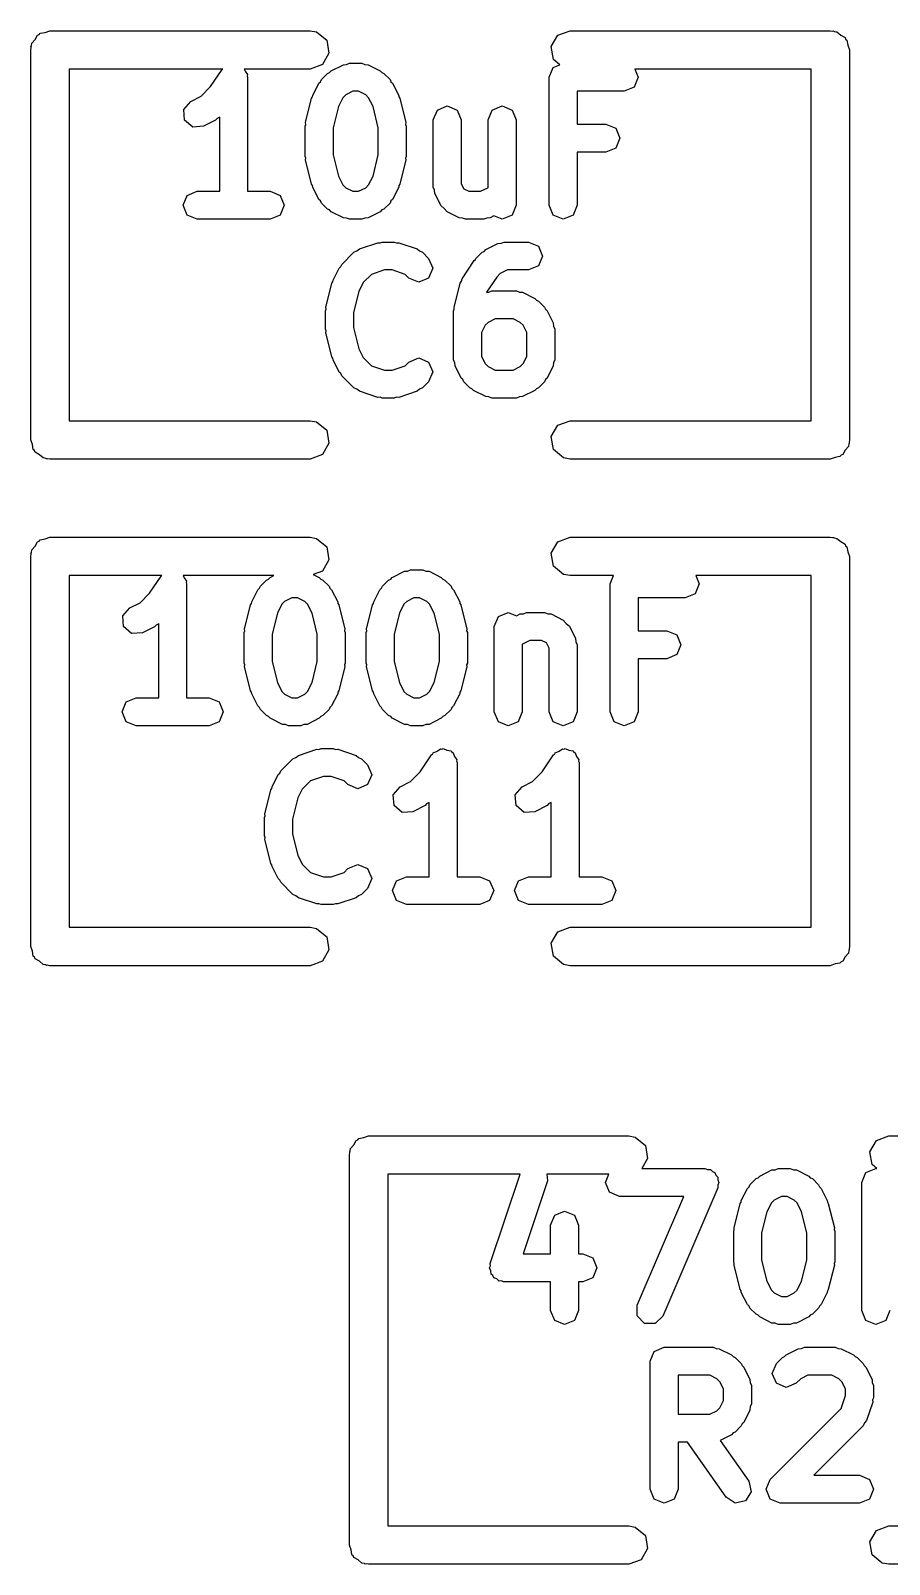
# Model space of a CAD drawing. Extents: x 1.92 to 3.29, y 0.28 to 3.35.
# Drawn here: x 2.3958 to 2.5278, y 0.8198 to 1.0557 of the extents above; entities that cross this region are included whole.
import ezdxf

# ---------------------------------------------------------------- set-up
doc = ezdxf.new("R2010")
doc.units = 0
doc.header["$MEASUREMENT"] = 0
doc.layers.add('BLACK', color=7, linetype='CONTINUOUS')

msp = doc.modelspace()

# ---------------------------------------------------------------- linework, layer by layer
at = {"layer": 'BLACK', "linetype": 'CONTINUOUS'}
for p, q in [((2.39648, 1.0544), (2.39686, 1.05506)), ((2.39686, 1.05506), (2.39711, 1.05515)), ((2.39711, 1.05515), (2.39728, 1.05536)), ((2.39728, 1.05536), (2.39804, 1.05549)), ((2.39804, 1.05549), (2.39876, 1.05575)), ((2.39876, 1.05575), (2.43876, 1.05575)), ((2.43876, 1.05575), (2.43977, 1.05557)), ((2.43977, 1.05557), (2.44132, 1.05428)), ((2.47585, 1.05331), (2.47686, 1.05506)), ((2.47686, 1.05506), (2.47876, 1.05575)), ((2.47876, 1.05575), (2.51876, 1.05575)), ((2.51876, 1.05575), (2.51914, 1.05568)), ((2.51914, 1.05568), (2.51927, 1.05571)), ((2.51927, 1.05571), (2.51939, 1.05564)), ((2.51939, 1.05564), (2.51977, 1.05557)), ((2.51977, 1.05557), (2.52036, 1.05508)), ((2.52036, 1.05508), (2.52102, 1.0547)), ((2.52102, 1.0547), (2.52111, 1.05445)), ((2.39581, 1.0528), (2.39587, 1.05318)), ((2.39581, 0.992799), (2.39581, 1.0528)), ((2.39585, 1.05331), (2.39592, 1.05343)), ((2.39587, 1.05318), (2.39585, 1.05331)), ((2.39592, 1.05343), (2.39599, 1.05381)), ((2.39599, 1.05381), (2.39648, 1.0544)), ((2.44167, 1.05229), (2.44066, 1.05054)), ((2.44132, 1.05428), (2.44167, 1.05229)), ((2.4762, 1.05132), (2.47585, 1.05331)), ((2.52111, 1.05445), (2.52132, 1.05428)), ((2.52132, 1.05428), (2.52145, 1.05352)), ((2.52145, 1.05352), (2.52171, 1.0528)), ((2.52171, 1.0528), (2.52171, 0.992799)), ((2.42533, 1.04985), (2.40171, 1.04985)), ((2.40171, 1.04985), (2.40171, 0.995752)), ((2.42348, 1.04714), (2.42524, 1.04978)), ((2.42524, 1.04978), (2.42533, 1.04985)), ((2.43876, 1.04985), (2.42865, 1.04985)), ((2.42865, 1.04985), (2.42878, 1.04953)), ((2.44066, 1.05054), (2.43876, 1.04985)), ((2.44201, 1.04957), (2.44389, 1.05051)), ((2.44389, 1.05051), (2.44439, 1.05055)), ((2.44439, 1.05055), (2.44485, 1.05074)), ((2.44485, 1.05074), (2.44672, 1.05074)), ((2.44672, 1.05074), (2.44719, 1.05055)), ((2.44719, 1.05055), (2.44769, 1.05051)), ((2.44769, 1.05051), (2.44956, 1.04957)), ((2.47553, 1.04859), (2.47616, 1.05011)), ((2.47616, 1.05011), (2.47716, 1.05052)), ((2.47716, 1.05052), (2.4762, 1.05132)), ((2.51581, 1.04985), (2.48869, 1.04985)), ((2.48869, 1.04985), (2.48921, 1.04859)), ((2.51581, 0.995752), (2.51581, 1.04985)), ((2.42878, 1.04953), (2.42913, 1.04901)), ((2.42913, 1.04901), (2.42909, 1.04879)), ((2.42909, 1.04879), (2.42917, 1.04859)), ((2.42917, 1.04859), (2.42917, 1.03104)), ((2.43917, 1.0458), (2.44011, 1.04767)), ((2.44011, 1.04767), (2.44038, 1.0479)), ((2.44038, 1.0479), (2.44051, 1.04823)), ((2.44051, 1.04823), (2.44145, 1.04917)), ((2.44145, 1.04917), (2.44178, 1.0493)), ((2.44178, 1.0493), (2.44201, 1.04957)), ((2.44956, 1.04957), (2.44979, 1.0493)), ((2.44979, 1.0493), (2.45012, 1.04917)), ((2.45012, 1.04917), (2.45106, 1.04823)), ((2.45106, 1.04823), (2.45119, 1.0479)), ((2.45119, 1.0479), (2.45146, 1.04767)), ((2.45146, 1.04767), (2.4524, 1.0458)), ((2.47553, 1.02889), (2.47553, 1.04859)), ((2.48921, 1.04859), (2.48858, 1.04707)), ((2.42043, 1.04488), (2.422, 1.04566)), ((2.422, 1.04566), (2.42348, 1.04714)), ((2.43807, 1.0416), (2.43901, 1.04536)), ((2.43901, 1.04536), (2.43916, 1.04555)), ((2.43916, 1.04555), (2.43917, 1.0458)), ((2.4438, 1.04544), (2.44312, 1.04408)), ((2.44425, 1.04588), (2.4438, 1.04544)), ((2.44536, 1.04644), (2.44425, 1.04588)), ((2.44622, 1.04644), (2.44536, 1.04644)), ((2.44733, 1.04588), (2.44622, 1.04644)), ((2.44777, 1.04544), (2.44733, 1.04588)), ((2.44845, 1.04408), (2.44777, 1.04544)), ((2.4524, 1.0458), (2.45242, 1.04555)), ((2.45242, 1.04555), (2.45256, 1.04536)), ((2.45256, 1.04536), (2.4535, 1.0416)), ((2.48706, 1.04644), (2.47983, 1.04644)), ((2.47983, 1.04644), (2.47983, 1.04136)), ((2.48858, 1.04707), (2.48706, 1.04644)), ((2.41936, 1.04364), (2.42043, 1.04488)), ((2.41947, 1.042), (2.41936, 1.04364)), ((2.44312, 1.04408), (2.44231, 1.04082)), ((2.44926, 1.04082), (2.44845, 1.04408)), ((2.45771, 1.04202), (2.45834, 1.04354)), ((2.45834, 1.04354), (2.45986, 1.04417)), ((2.45986, 1.04417), (2.46138, 1.04354)), ((2.46138, 1.04354), (2.46201, 1.04202)), ((2.46615, 1.04202), (2.46678, 1.04354)), ((2.46678, 1.04354), (2.4683, 1.04417)), ((2.4683, 1.04417), (2.46982, 1.04354)), ((2.46982, 1.04354), (2.47045, 1.04202)), ((2.42072, 1.04092), (2.41947, 1.042)), ((2.42236, 1.04104), (2.42072, 1.04092)), ((2.42423, 1.04197), (2.42236, 1.04104)), ((2.42447, 1.04224), (2.42423, 1.04197)), ((2.42479, 1.04238), (2.42447, 1.04224)), ((2.42487, 1.04246), (2.42479, 1.04238)), ((2.42487, 1.03104), (2.42487, 1.04246)), ((2.43801, 1.04108), (2.43811, 1.04133)), ((2.43801, 1.03639), (2.43801, 1.04108)), ((2.43811, 1.04133), (2.43807, 1.0416)), ((2.44231, 1.04082), (2.44231, 1.03666)), ((2.44926, 1.03666), (2.44926, 1.04082)), ((2.4535, 1.0416), (2.45346, 1.04133)), ((2.45346, 1.04133), (2.45356, 1.04108)), ((2.45356, 1.04108), (2.45356, 1.03639)), ((2.45771, 1.0317), (2.45771, 1.04202)), ((2.46201, 1.04202), (2.46201, 1.03221)), ((2.46615, 1.03165), (2.46615, 1.04202)), ((2.47045, 1.04202), (2.47045, 1.02889)), ((2.47983, 1.04136), (2.48425, 1.04136)), ((2.48425, 1.04136), (2.48577, 1.04073)), ((2.48577, 1.04073), (2.4864, 1.03921)), ((2.4864, 1.03921), (2.48577, 1.03769)), ((2.43811, 1.03614), (2.43801, 1.03639)), ((2.43807, 1.03587), (2.43811, 1.03614)), ((2.43901, 1.03212), (2.43807, 1.03587)), ((2.44231, 1.03666), (2.44312, 1.03339)), ((2.44845, 1.03339), (2.44926, 1.03666)), ((2.4535, 1.03587), (2.45256, 1.03212)), ((2.45356, 1.03639), (2.45346, 1.03614)), ((2.45346, 1.03614), (2.4535, 1.03587)), ((2.48425, 1.03706), (2.47983, 1.03706)), ((2.47983, 1.03706), (2.47983, 1.02889)), ((2.48577, 1.03769), (2.48425, 1.03706)), ((2.44312, 1.03339), (2.4438, 1.03204)), ((2.44777, 1.03204), (2.44845, 1.03339)), ((2.41988, 1.03041), (2.4214, 1.03104)), ((2.4214, 1.03104), (2.42487, 1.03104)), ((2.42917, 1.03104), (2.43265, 1.03104)), ((2.43265, 1.03104), (2.43417, 1.03041)), ((2.43916, 1.03192), (2.43901, 1.03212)), ((2.43917, 1.03168), (2.43916, 1.03192)), ((2.44011, 1.0298), (2.43917, 1.03168)), ((2.4438, 1.03204), (2.44425, 1.03159)), ((2.44425, 1.03159), (2.44536, 1.03104)), ((2.44536, 1.03104), (2.44622, 1.03104)), ((2.44622, 1.03104), (2.44733, 1.03159)), ((2.44733, 1.03159), (2.44777, 1.03204)), ((2.4524, 1.03168), (2.45146, 1.0298)), ((2.45242, 1.03192), (2.4524, 1.03168)), ((2.45256, 1.03212), (2.45242, 1.03192)), ((2.4579, 1.03124), (2.45771, 1.0317)), ((2.45793, 1.03074), (2.4579, 1.03124)), ((2.46201, 1.03221), (2.4624, 1.03143)), ((2.4624, 1.03143), (2.46318, 1.03104)), ((2.46318, 1.03104), (2.46498, 1.03104)), ((2.46498, 1.03104), (2.46609, 1.03159)), ((2.46609, 1.03159), (2.46615, 1.03165)), ((2.41925, 1.02889), (2.41988, 1.03041)), ((2.41988, 1.02737), (2.41925, 1.02889)), ((2.43417, 1.03041), (2.4348, 1.02889)), ((2.4348, 1.02889), (2.43417, 1.02737)), ((2.44038, 1.02957), (2.44011, 1.0298)), ((2.44051, 1.02924), (2.44038, 1.02957)), ((2.44145, 1.02831), (2.44051, 1.02924)), ((2.45106, 1.02924), (2.45012, 1.02831)), ((2.45119, 1.02957), (2.45106, 1.02924)), ((2.45146, 1.0298), (2.45119, 1.02957)), ((2.45887, 1.02886), (2.45793, 1.03074)), ((2.45939, 1.02842), (2.45887, 1.02886)), ((2.47045, 1.02889), (2.46982, 1.02737)), ((2.47616, 1.02737), (2.47553, 1.02889)), ((2.47983, 1.02889), (2.4792, 1.02737)), ((2.4214, 1.02674), (2.41988, 1.02737)), ((2.43265, 1.02674), (2.4214, 1.02674)), ((2.43417, 1.02737), (2.43265, 1.02674)), ((2.44178, 1.02817), (2.44145, 1.02831)), ((2.44201, 1.0279), (2.44178, 1.02817)), ((2.44389, 1.02696), (2.44201, 1.0279)), ((2.44439, 1.02693), (2.44389, 1.02696)), ((2.44485, 1.02674), (2.44439, 1.02693)), ((2.44672, 1.02674), (2.44485, 1.02674)), ((2.44719, 1.02693), (2.44672, 1.02674)), ((2.44769, 1.02696), (2.44719, 1.02693)), ((2.44956, 1.0279), (2.44769, 1.02696)), ((2.44979, 1.02817), (2.44956, 1.0279)), ((2.45012, 1.02831), (2.44979, 1.02817)), ((2.45983, 1.0279), (2.45939, 1.02842)), ((2.46171, 1.02696), (2.45983, 1.0279)), ((2.46221, 1.02693), (2.46171, 1.02696)), ((2.46267, 1.02674), (2.46221, 1.02693)), ((2.46549, 1.02674), (2.46267, 1.02674)), ((2.46595, 1.02693), (2.46549, 1.02674)), ((2.46645, 1.02696), (2.46595, 1.02693)), ((2.46704, 1.02726), (2.46645, 1.02696)), ((2.4683, 1.02674), (2.46704, 1.02726)), ((2.46982, 1.02737), (2.4683, 1.02674)), ((2.47768, 1.02674), (2.47616, 1.02737)), ((2.4792, 1.02737), (2.47768, 1.02674)), ((2.44364, 1.01979), (2.44551, 1.02167)), ((2.44551, 1.02167), (2.44598, 1.02186)), ((2.44598, 1.02186), (2.44635, 1.02219)), ((2.44635, 1.02219), (2.44917, 1.02313)), ((2.44917, 1.02313), (2.44952, 1.0231)), ((2.44952, 1.0231), (2.44985, 1.02324)), ((2.44985, 1.02324), (2.45172, 1.02324)), ((2.45172, 1.02324), (2.45205, 1.0231)), ((2.45205, 1.0231), (2.4524, 1.02313)), ((2.4524, 1.02313), (2.45522, 1.02219)), ((2.45522, 1.02219), (2.4556, 1.02186)), ((2.4556, 1.02186), (2.45606, 1.02167)), ((2.45606, 1.02167), (2.457, 1.02073)), ((2.46428, 1.02073), (2.46521, 1.02167)), ((2.46521, 1.02167), (2.46554, 1.0218)), ((2.46554, 1.0218), (2.46577, 1.02207)), ((2.46577, 1.02207), (2.46765, 1.02301)), ((2.46765, 1.02301), (2.46815, 1.02305)), ((2.46815, 1.02305), (2.46861, 1.02324)), ((2.46861, 1.02324), (2.47236, 1.02324)), ((2.47236, 1.02324), (2.47388, 1.02261)), ((2.47388, 1.02261), (2.47451, 1.02109)), ((2.4423, 1.01736), (2.44323, 1.01923)), ((2.44323, 1.01923), (2.4435, 1.01947)), ((2.4435, 1.01947), (2.44364, 1.01979)), ((2.457, 1.02073), (2.45763, 1.01921)), ((2.45763, 1.01921), (2.457, 1.01769)), ((2.46213, 1.01759), (2.46401, 1.0204)), ((2.46401, 1.0204), (2.46419, 1.02053)), ((2.46419, 1.02053), (2.46428, 1.02073)), ((2.47388, 1.01957), (2.47236, 1.01894)), ((2.47451, 1.02109), (2.47388, 1.01957)), ((2.4412, 1.01317), (2.44213, 1.01692)), ((2.44213, 1.01692), (2.44228, 1.01711)), ((2.44228, 1.01711), (2.4423, 1.01736)), ((2.44692, 1.017), (2.44625, 1.01565)), ((2.4482, 1.01827), (2.44692, 1.017)), ((2.4502, 1.01894), (2.4482, 1.01827)), ((2.45138, 1.01894), (2.4502, 1.01894)), ((2.45338, 1.01827), (2.45138, 1.01894)), ((2.45396, 1.01769), (2.45338, 1.01827)), ((2.45548, 1.01706), (2.45396, 1.01769)), ((2.457, 1.01769), (2.45548, 1.01706)), ((2.4609, 1.01317), (2.46183, 1.01692)), ((2.46183, 1.01692), (2.46206, 1.01722)), ((2.46206, 1.01722), (2.46213, 1.01759)), ((2.46747, 1.01784), (2.46592, 1.01552)), ((2.46801, 1.01838), (2.46747, 1.01784)), ((2.46912, 1.01894), (2.46801, 1.01838)), ((2.47236, 1.01894), (2.46912, 1.01894)), ((2.44625, 1.01565), (2.44543, 1.01238)), ((2.46592, 1.01552), (2.46627, 1.01554)), ((2.46627, 1.01554), (2.46673, 1.01573)), ((2.46673, 1.01573), (2.47049, 1.01573)), ((2.47049, 1.01573), (2.47095, 1.01554)), ((2.47095, 1.01554), (2.47145, 1.01551)), ((2.47145, 1.01551), (2.47332, 1.01457)), ((2.47332, 1.01457), (2.47356, 1.0143)), ((2.44113, 1.01264), (2.44124, 1.0129)), ((2.44113, 1.00983), (2.44113, 1.01264)), ((2.44124, 1.0129), (2.4412, 1.01317)), ((2.44543, 1.01238), (2.44543, 1.01009)), ((2.46083, 1.01264), (2.46094, 1.0129)), ((2.46083, 1.00514), (2.46083, 1.01264)), ((2.46094, 1.0129), (2.4609, 1.01317)), ((2.47356, 1.0143), (2.47388, 1.01416)), ((2.47388, 1.01416), (2.47482, 1.01323)), ((2.47482, 1.01323), (2.47496, 1.0129)), ((2.47496, 1.0129), (2.47522, 1.01267)), ((2.47522, 1.01267), (2.47616, 1.01079)), ((2.44124, 1.00958), (2.44113, 1.00983)), ((2.44543, 1.01009), (2.44625, 1.00683)), ((2.46569, 1.01043), (2.46513, 1.00932)), ((2.46613, 1.01088), (2.46569, 1.01043)), ((2.46724, 1.01143), (2.46613, 1.01088)), ((2.46998, 1.01143), (2.46724, 1.01143)), ((2.47109, 1.01088), (2.46998, 1.01143)), ((2.47153, 1.01043), (2.47109, 1.01088)), ((2.47209, 1.00932), (2.47153, 1.01043)), ((2.47616, 1.01079), (2.4762, 1.01029)), ((2.4762, 1.01029), (2.47639, 1.00983)), ((2.47639, 1.00983), (2.47639, 1.00514)), ((2.4412, 1.00931), (2.44124, 1.00958)), ((2.44213, 1.00556), (2.4412, 1.00931)), ((2.46513, 1.00932), (2.46513, 1.00565)), ((2.47209, 1.00565), (2.47209, 1.00932)), ((2.44228, 1.00536), (2.44213, 1.00556)), ((2.4423, 1.00512), (2.44228, 1.00536)), ((2.44323, 1.00324), (2.4423, 1.00512)), ((2.44625, 1.00683), (2.44692, 1.00548)), ((2.44692, 1.00548), (2.4482, 1.0042)), ((2.45396, 1.00478), (2.45548, 1.00541)), ((2.45548, 1.00541), (2.457, 1.00478)), ((2.46102, 1.00468), (2.46083, 1.00514)), ((2.46513, 1.00565), (2.46569, 1.00454)), ((2.47153, 1.00454), (2.47209, 1.00565)), ((2.47639, 1.00514), (2.4762, 1.00468)), ((2.4435, 1.00301), (2.44323, 1.00324)), ((2.44364, 1.00268), (2.4435, 1.00301)), ((2.44551, 1.00081), (2.44364, 1.00268)), ((2.4482, 1.0042), (2.4502, 1.00354)), ((2.4502, 1.00354), (2.45138, 1.00354)), ((2.45138, 1.00354), (2.45338, 1.0042)), ((2.45338, 1.0042), (2.45396, 1.00478)), ((2.457, 1.00478), (2.45763, 1.00326)), ((2.45763, 1.00326), (2.457, 1.00174)), ((2.46106, 1.00418), (2.46102, 1.00468)), ((2.462, 1.0023), (2.46106, 1.00418)), ((2.46569, 1.00454), (2.46613, 1.00409)), ((2.46613, 1.00409), (2.46724, 1.00354)), ((2.46724, 1.00354), (2.46998, 1.00354)), ((2.46998, 1.00354), (2.47109, 1.00409)), ((2.47109, 1.00409), (2.47153, 1.00454)), ((2.47616, 1.00418), (2.47522, 1.0023)), ((2.4762, 1.00468), (2.47616, 1.00418)), ((2.44598, 1.00061), (2.44551, 1.00081)), ((2.44635, 1.00029), (2.44598, 1.00061)), ((2.44917, 0.999348), (2.44635, 1.00029)), ((2.45522, 1.00029), (2.4524, 0.999348)), ((2.4556, 1.00061), (2.45522, 1.00029)), ((2.45606, 1.00081), (2.4556, 1.00061)), ((2.457, 1.00174), (2.45606, 1.00081)), ((2.46226, 1.00207), (2.462, 1.0023)), ((2.4624, 1.00174), (2.46226, 1.00207)), ((2.46334, 1.00081), (2.4624, 1.00174)), ((2.46366, 1.00067), (2.46334, 1.00081)), ((2.4639, 1.0004), (2.46366, 1.00067)), ((2.46577, 0.999464), (2.4639, 1.0004)), ((2.47332, 1.0004), (2.47145, 0.999464)), ((2.47356, 1.00067), (2.47332, 1.0004)), ((2.47388, 1.00081), (2.47356, 1.00067)), ((2.47482, 1.00174), (2.47388, 1.00081)), ((2.47496, 1.00207), (2.47482, 1.00174)), ((2.47522, 1.0023), (2.47496, 1.00207)), ((2.44952, 0.999373), (2.44917, 0.999348)), ((2.44985, 0.999237), (2.44952, 0.999373)), ((2.45172, 0.999237), (2.44985, 0.999237)), ((2.45205, 0.999373), (2.45172, 0.999237)), ((2.4524, 0.999348), (2.45205, 0.999373)), ((2.46627, 0.999429), (2.46577, 0.999464)), ((2.46673, 0.999237), (2.46627, 0.999429)), ((2.47049, 0.999237), (2.46673, 0.999237)), ((2.47095, 0.999429), (2.47049, 0.999237)), ((2.47145, 0.999464), (2.47095, 0.999429)), ((2.40171, 0.995752), (2.43876, 0.995752)), ((2.43876, 0.995752), (2.43977, 0.995574)), ((2.43977, 0.995574), (2.44132, 0.994276)), ((2.47686, 0.995061), (2.47876, 0.995752)), ((2.47876, 0.995752), (2.51581, 0.995752)), ((2.44132, 0.994276), (2.44167, 0.992286)), ((2.47585, 0.993312), (2.47686, 0.995061)), ((2.4762, 0.991323), (2.47585, 0.993312)), ((2.39607, 0.992078), (2.39581, 0.992799)), ((2.3962, 0.991323), (2.39607, 0.992078)), ((2.39641, 0.991152), (2.3962, 0.991323)), ((2.3965, 0.990901), (2.39641, 0.991152)), ((2.39716, 0.990518), (2.3965, 0.990901)), ((2.44167, 0.992286), (2.44066, 0.990537)), ((2.47775, 0.990025), (2.4762, 0.991323)), ((2.52104, 0.991202), (2.52066, 0.990537)), ((2.52153, 0.991789), (2.52104, 0.991202)), ((2.5216, 0.992173), (2.52153, 0.991789)), ((2.52167, 0.992286), (2.5216, 0.992173)), ((2.52171, 0.992799), (2.52164, 0.992416)), ((2.52164, 0.992416), (2.52167, 0.992286)), ((2.39775, 0.990025), (2.39716, 0.990518)), ((2.39813, 0.989957), (2.39775, 0.990025)), ((2.39825, 0.989891), (2.39813, 0.989957)), ((2.39838, 0.989914), (2.39825, 0.989891)), ((2.39876, 0.989846), (2.39838, 0.989914)), ((2.43876, 0.989846), (2.39876, 0.989846)), ((2.44066, 0.990537), (2.43876, 0.989846)), ((2.47876, 0.989846), (2.47775, 0.990025)), ((2.51876, 0.989846), (2.47876, 0.989846)), ((2.51948, 0.990109), (2.51876, 0.989846)), ((2.52024, 0.990242), (2.51948, 0.990109)), ((2.52041, 0.990446), (2.52024, 0.990242)), ((2.52066, 0.990537), (2.52041, 0.990446)), ((2.39648, 0.976479), (2.39686, 0.977144)), ((2.39686, 0.977144), (2.39711, 0.977235)), ((2.39711, 0.977235), (2.39728, 0.977439)), ((2.39728, 0.977439), (2.39804, 0.977572)), ((2.39804, 0.977572), (2.39876, 0.977835)), ((2.39876, 0.977835), (2.43876, 0.977835)), ((2.43876, 0.977835), (2.43977, 0.977657)), ((2.43977, 0.977657), (2.44132, 0.976358)), ((2.47585, 0.975395), (2.47686, 0.977144)), ((2.47686, 0.977144), (2.47876, 0.977835)), ((2.47876, 0.977835), (2.51876, 0.977835)), ((2.51876, 0.977835), (2.51914, 0.977767)), ((2.51914, 0.977767), (2.51927, 0.97779)), ((2.51927, 0.97779), (2.51939, 0.977724)), ((2.51939, 0.977724), (2.51977, 0.977657)), ((2.51977, 0.977657), (2.52036, 0.977163)), ((2.52036, 0.977163), (2.52102, 0.97678)), ((2.52102, 0.97678), (2.52111, 0.97653)), ((2.39581, 0.974882), (2.39587, 0.975265)), ((2.39581, 0.914882), (2.39581, 0.974882)), ((2.39585, 0.975395), (2.39592, 0.975508)), ((2.39587, 0.975265), (2.39585, 0.975395)), ((2.39592, 0.975508), (2.39599, 0.975892)), ((2.39599, 0.975892), (2.39648, 0.976479)), ((2.44167, 0.974369), (2.44066, 0.97262)), ((2.44132, 0.976358), (2.44167, 0.974369)), ((2.4762, 0.973406), (2.47585, 0.975395)), ((2.52111, 0.97653), (2.52132, 0.976358)), ((2.52132, 0.976358), (2.52145, 0.975603)), ((2.52145, 0.975603), (2.52171, 0.974882)), ((2.52171, 0.974882), (2.52171, 0.914882)), ((2.41595, 0.971929), (2.40171, 0.971929)), ((2.40171, 0.971929), (2.40171, 0.917835)), ((2.41585, 0.971863), (2.41595, 0.971929)), ((2.43318, 0.971929), (2.41927, 0.971929)), ((2.41927, 0.971929), (2.4194, 0.971612)), ((2.43263, 0.971655), (2.43318, 0.971929)), ((2.44066, 0.97262), (2.43926, 0.972113)), ((2.43926, 0.972113), (2.44018, 0.971655)), ((2.45139, 0.971655), (2.45327, 0.972593)), ((2.45327, 0.972593), (2.45377, 0.972628)), ((2.45377, 0.972628), (2.45423, 0.97282)), ((2.45423, 0.97282), (2.45611, 0.97282)), ((2.45611, 0.97282), (2.45657, 0.972628)), ((2.45657, 0.972628), (2.45707, 0.972593)), ((2.45707, 0.972593), (2.45894, 0.971655)), ((2.47775, 0.972107), (2.4762, 0.973406)), ((2.47876, 0.971929), (2.47775, 0.972107)), ((2.48543, 0.971929), (2.47876, 0.971929)), ((2.48491, 0.97067), (2.48543, 0.971929)), ((2.51581, 0.971929), (2.49807, 0.971929)), ((2.49807, 0.971929), (2.49859, 0.97067)), ((2.51581, 0.917835), (2.51581, 0.971929)), ((2.4141, 0.969225), (2.41585, 0.971863)), ((2.4194, 0.971612), (2.41975, 0.971092)), ((2.41975, 0.971092), (2.41971, 0.970874)), ((2.41971, 0.970874), (2.41979, 0.97067)), ((2.41979, 0.97067), (2.41979, 0.95312)), ((2.42979, 0.967879), (2.43073, 0.969755)), ((2.43073, 0.969755), (2.431, 0.969987)), ((2.431, 0.969987), (2.43113, 0.970314)), ((2.43113, 0.970314), (2.43207, 0.971252)), ((2.43207, 0.971252), (2.4324, 0.971388)), ((2.4324, 0.971388), (2.43263, 0.971655)), ((2.44018, 0.971655), (2.44041, 0.971388)), ((2.44041, 0.971388), (2.44074, 0.971252)), ((2.44074, 0.971252), (2.44168, 0.970314)), ((2.44168, 0.970314), (2.44181, 0.969987)), ((2.44181, 0.969987), (2.44208, 0.969755)), ((2.44208, 0.969755), (2.44302, 0.967879)), ((2.44855, 0.967879), (2.44949, 0.969755)), ((2.44949, 0.969755), (2.44976, 0.969987)), ((2.44976, 0.969987), (2.44989, 0.970314)), ((2.44989, 0.970314), (2.45083, 0.971252)), ((2.45083, 0.971252), (2.45116, 0.971388)), ((2.45116, 0.971388), (2.45139, 0.971655)), ((2.45894, 0.971655), (2.45917, 0.971388)), ((2.45917, 0.971388), (2.4595, 0.971252)), ((2.4595, 0.971252), (2.46044, 0.970314)), ((2.46044, 0.970314), (2.46058, 0.969987)), ((2.46058, 0.969987), (2.46084, 0.969755)), ((2.46084, 0.969755), (2.46178, 0.967879)), ((2.48491, 0.95097), (2.48491, 0.97067)), ((2.49859, 0.97067), (2.49796, 0.96915)), ((2.41105, 0.966964), (2.41262, 0.967746)), ((2.41262, 0.967746), (2.4141, 0.969225)), ((2.42869, 0.963687), (2.42963, 0.967439)), ((2.42963, 0.967439), (2.42977, 0.967635)), ((2.42977, 0.967635), (2.42979, 0.967879)), ((2.43442, 0.96752), (2.43374, 0.966167)), ((2.43486, 0.967965), (2.43442, 0.96752)), ((2.43597, 0.96852), (2.43486, 0.967965)), ((2.43684, 0.96852), (2.43597, 0.96852)), ((2.43795, 0.967965), (2.43684, 0.96852)), ((2.43839, 0.96752), (2.43795, 0.967965)), ((2.43907, 0.966167), (2.43839, 0.96752)), ((2.44302, 0.967879), (2.44304, 0.967635)), ((2.44304, 0.967635), (2.44318, 0.967439)), ((2.44318, 0.967439), (2.44412, 0.963687)), ((2.44745, 0.963687), (2.44839, 0.967439)), ((2.44839, 0.967439), (2.44854, 0.967635)), ((2.44854, 0.967635), (2.44855, 0.967879)), ((2.45318, 0.96752), (2.45251, 0.966167)), ((2.45363, 0.967965), (2.45318, 0.96752)), ((2.45474, 0.96852), (2.45363, 0.967965)), ((2.4556, 0.96852), (2.45474, 0.96852)), ((2.45671, 0.967965), (2.4556, 0.96852)), ((2.45715, 0.96752), (2.45671, 0.967965)), ((2.45783, 0.966167), (2.45715, 0.96752)), ((2.46178, 0.967879), (2.4618, 0.967635)), ((2.4618, 0.967635), (2.46194, 0.967439)), ((2.46194, 0.967439), (2.46288, 0.963687)), ((2.49644, 0.96852), (2.48921, 0.96852)), ((2.48921, 0.96852), (2.48921, 0.963439)), ((2.49796, 0.96915), (2.49644, 0.96852)), ((2.40997, 0.965721), (2.41105, 0.966964)), ((2.41009, 0.96408), (2.40997, 0.965721)), ((2.43374, 0.966167), (2.43293, 0.9629)), ((2.43988, 0.9629), (2.43907, 0.966167)), ((2.45251, 0.966167), (2.45169, 0.962901)), ((2.45865, 0.9629), (2.45783, 0.966167)), ((2.46709, 0.964103), (2.46772, 0.965624)), ((2.46772, 0.965624), (2.46924, 0.966253)), ((2.46924, 0.966253), (2.4705, 0.965731)), ((2.4705, 0.965731), (2.47109, 0.966026)), ((2.47109, 0.966026), (2.47159, 0.966062)), ((2.47159, 0.966062), (2.47205, 0.966253)), ((2.47205, 0.966253), (2.47487, 0.966253)), ((2.47487, 0.966253), (2.47533, 0.966062)), ((2.47533, 0.966062), (2.47583, 0.966026)), ((2.47583, 0.966026), (2.4777, 0.965088)), ((2.4777, 0.965088), (2.47815, 0.964573)), ((2.41133, 0.963002), (2.41009, 0.96408)), ((2.41298, 0.963118), (2.41133, 0.963002)), ((2.41485, 0.964056), (2.41298, 0.963118)), ((2.41508, 0.964324), (2.41485, 0.964056)), ((2.41541, 0.964459), (2.41508, 0.964324)), ((2.41549, 0.964541), (2.41541, 0.964459)), ((2.41549, 0.95312), (2.41549, 0.964541)), ((2.42863, 0.963165), (2.42873, 0.963417)), ((2.42863, 0.958475), (2.42863, 0.963165)), ((2.42873, 0.963417), (2.42869, 0.963687)), ((2.43293, 0.9629), (2.43293, 0.958739)), ((2.43988, 0.958739), (2.43988, 0.9629)), ((2.44412, 0.963687), (2.44408, 0.963417)), ((2.44408, 0.963417), (2.44418, 0.963165)), ((2.44418, 0.963165), (2.44418, 0.958475)), ((2.44739, 0.963165), (2.44749, 0.963417)), ((2.44739, 0.958475), (2.44739, 0.963165)), ((2.44749, 0.963417), (2.44745, 0.963687)), ((2.45169, 0.962901), (2.45169, 0.958739)), ((2.45865, 0.958739), (2.45865, 0.9629)), ((2.46288, 0.963687), (2.46284, 0.963417)), ((2.46284, 0.963417), (2.46295, 0.963165)), ((2.46295, 0.963165), (2.46295, 0.958475)), ((2.46709, 0.95097), (2.46709, 0.964103)), ((2.47815, 0.964573), (2.47867, 0.964127)), ((2.47867, 0.964127), (2.4796, 0.962251)), ((2.48921, 0.963439), (2.49363, 0.963439)), ((2.49363, 0.963439), (2.49515, 0.962809)), ((2.49515, 0.962809), (2.49578, 0.961289)), ((2.47145, 0.961398), (2.47139, 0.961337)), ((2.47139, 0.961337), (2.47139, 0.95097)), ((2.47256, 0.961953), (2.47145, 0.961398)), ((2.47436, 0.961953), (2.47256, 0.961953)), ((2.47514, 0.961563), (2.47436, 0.961953)), ((2.47553, 0.960781), (2.47514, 0.961563)), ((2.47553, 0.95097), (2.47553, 0.960781)), ((2.4796, 0.962251), (2.47964, 0.961751)), ((2.47964, 0.961751), (2.47983, 0.961289)), ((2.47983, 0.961289), (2.47983, 0.95097)), ((2.49578, 0.961289), (2.49515, 0.959769)), ((2.42873, 0.958223), (2.42863, 0.958475)), ((2.42869, 0.957953), (2.42873, 0.958223)), ((2.42963, 0.954201), (2.42869, 0.957953)), ((2.43293, 0.958739), (2.43374, 0.955473)), ((2.43907, 0.955473), (2.43988, 0.958739)), ((2.44412, 0.957953), (2.44318, 0.954201)), ((2.44418, 0.958475), (2.44408, 0.958223)), ((2.44408, 0.958223), (2.44412, 0.957953)), ((2.44749, 0.958223), (2.44739, 0.958475)), ((2.44745, 0.957953), (2.44749, 0.958223)), ((2.44839, 0.954201), (2.44745, 0.957953)), ((2.45169, 0.958739), (2.45251, 0.955473)), ((2.45783, 0.955473), (2.45865, 0.958739)), ((2.46288, 0.957953), (2.46194, 0.954201)), ((2.46295, 0.958475), (2.46284, 0.958223)), ((2.46284, 0.958223), (2.46288, 0.957953)), ((2.49363, 0.959139), (2.48921, 0.959139)), ((2.48921, 0.959139), (2.48921, 0.95097)), ((2.49515, 0.959769), (2.49363, 0.959139)), ((2.43374, 0.955473), (2.43442, 0.95412)), ((2.43839, 0.95412), (2.43907, 0.955473)), ((2.45251, 0.955473), (2.45318, 0.95412)), ((2.45715, 0.95412), (2.45783, 0.955473)), ((2.41049, 0.95249), (2.41201, 0.95312)), ((2.41201, 0.95312), (2.41549, 0.95312)), ((2.41979, 0.95312), (2.42327, 0.95312)), ((2.42327, 0.95312), (2.42479, 0.95249)), ((2.42977, 0.954005), (2.42963, 0.954201)), ((2.42979, 0.953761), (2.42977, 0.954005)), ((2.43073, 0.951885), (2.42979, 0.953761)), ((2.43442, 0.95412), (2.43486, 0.953675)), ((2.43486, 0.953675), (2.43597, 0.95312)), ((2.43597, 0.95312), (2.43684, 0.95312)), ((2.43684, 0.95312), (2.43795, 0.953675)), ((2.43795, 0.953675), (2.43839, 0.95412)), ((2.44302, 0.953761), (2.44208, 0.951885)), ((2.44304, 0.954005), (2.44302, 0.953761)), ((2.44318, 0.954201), (2.44304, 0.954005)), ((2.44854, 0.954005), (2.44839, 0.954201)), ((2.44855, 0.953761), (2.44854, 0.954005)), ((2.44949, 0.951885), (2.44855, 0.953761)), ((2.45318, 0.95412), (2.45363, 0.953675)), ((2.45363, 0.953675), (2.45474, 0.95312)), ((2.45474, 0.95312), (2.4556, 0.95312)), ((2.4556, 0.95312), (2.45671, 0.953675)), ((2.45671, 0.953675), (2.45715, 0.95412)), ((2.46178, 0.953761), (2.46084, 0.951885)), ((2.4618, 0.954005), (2.46178, 0.953761)), ((2.46194, 0.954201), (2.4618, 0.954005)), ((2.40986, 0.95097), (2.41049, 0.95249)), ((2.41049, 0.94945), (2.40986, 0.95097)), ((2.42479, 0.95249), (2.42542, 0.95097)), ((2.42542, 0.95097), (2.42479, 0.94945)), ((2.431, 0.951653), (2.43073, 0.951885)), ((2.43113, 0.951326), (2.431, 0.951653)), ((2.43207, 0.950388), (2.43113, 0.951326)), ((2.44168, 0.951326), (2.44074, 0.950388)), ((2.44181, 0.951653), (2.44168, 0.951326)), ((2.44208, 0.951885), (2.44181, 0.951653)), ((2.44976, 0.951653), (2.44949, 0.951885)), ((2.44989, 0.951326), (2.44976, 0.951653)), ((2.45083, 0.950388), (2.44989, 0.951326)), ((2.46044, 0.951326), (2.4595, 0.950388)), ((2.46058, 0.951653), (2.46044, 0.951326)), ((2.46084, 0.951885), (2.46058, 0.951653)), ((2.46772, 0.94945), (2.46709, 0.95097)), ((2.47139, 0.95097), (2.47076, 0.94945)), ((2.47616, 0.94945), (2.47553, 0.95097)), ((2.47983, 0.95097), (2.4792, 0.94945)), ((2.48554, 0.94945), (2.48491, 0.95097)), ((2.48921, 0.95097), (2.48858, 0.94945)), ((2.41201, 0.94882), (2.41049, 0.94945)), ((2.42327, 0.94882), (2.41201, 0.94882)), ((2.42479, 0.94945), (2.42327, 0.94882)), ((2.4324, 0.950252), (2.43207, 0.950388)), ((2.43263, 0.949985), (2.4324, 0.950252)), ((2.43451, 0.949047), (2.43263, 0.949985)), ((2.435, 0.949011), (2.43451, 0.949047)), ((2.43547, 0.94882), (2.435, 0.949011)), ((2.43734, 0.94882), (2.43547, 0.94882)), ((2.43781, 0.949011), (2.43734, 0.94882)), ((2.4383, 0.949047), (2.43781, 0.949011)), ((2.44018, 0.949985), (2.4383, 0.949047)), ((2.44041, 0.950252), (2.44018, 0.949985)), ((2.44074, 0.950388), (2.44041, 0.950252)), ((2.45116, 0.950252), (2.45083, 0.950388)), ((2.45139, 0.949985), (2.45116, 0.950252)), ((2.45327, 0.949047), (2.45139, 0.949985)), ((2.45377, 0.949011), (2.45327, 0.949047)), ((2.45423, 0.94882), (2.45377, 0.949011)), ((2.45611, 0.94882), (2.45423, 0.94882)), ((2.45657, 0.949011), (2.45611, 0.94882)), ((2.45707, 0.949047), (2.45657, 0.949011)), ((2.45894, 0.949985), (2.45707, 0.949047)), ((2.45917, 0.950252), (2.45894, 0.949985)), ((2.4595, 0.950388), (2.45917, 0.950252)), ((2.46924, 0.94882), (2.46772, 0.94945)), ((2.47076, 0.94945), (2.46924, 0.94882)), ((2.47768, 0.94882), (2.47616, 0.94945)), ((2.4792, 0.94945), (2.47768, 0.94882)), ((2.48706, 0.94882), (2.48554, 0.94945)), ((2.48858, 0.94945), (2.48706, 0.94882)), ((2.43426, 0.941876), (2.43613, 0.943752)), ((2.43613, 0.943752), (2.43659, 0.943944)), ((2.43659, 0.943944), (2.43697, 0.944272)), ((2.43697, 0.944272), (2.43979, 0.94521)), ((2.43979, 0.94521), (2.44014, 0.945185)), ((2.44014, 0.945185), (2.44047, 0.94532)), ((2.44047, 0.94532), (2.44234, 0.94532)), ((2.44234, 0.94532), (2.44267, 0.945185)), ((2.44267, 0.945185), (2.44302, 0.94521)), ((2.44302, 0.94521), (2.44584, 0.944272)), ((2.44584, 0.944272), (2.44622, 0.943944)), ((2.44622, 0.943944), (2.44668, 0.943752)), ((2.44668, 0.943752), (2.44762, 0.942814)), ((2.45568, 0.941725), (2.45744, 0.944363)), ((2.45744, 0.944363), (2.45762, 0.944486)), ((2.45762, 0.944486), (2.45771, 0.94469)), ((2.45771, 0.94469), (2.45829, 0.94493)), ((2.45829, 0.94493), (2.45881, 0.945278)), ((2.45881, 0.945278), (2.45902, 0.945235)), ((2.45902, 0.945235), (2.45923, 0.94532)), ((2.45923, 0.94532), (2.45981, 0.94508)), ((2.45981, 0.94508), (2.46042, 0.944959)), ((2.46042, 0.944959), (2.46054, 0.944775)), ((2.46054, 0.944775), (2.46075, 0.94469)), ((2.46075, 0.94469), (2.46099, 0.944112)), ((2.46099, 0.944112), (2.46134, 0.943592)), ((2.47444, 0.941725), (2.4762, 0.944363)), ((2.4762, 0.944363), (2.47639, 0.944486)), ((2.47639, 0.944486), (2.47647, 0.94469)), ((2.47647, 0.94469), (2.47705, 0.94493)), ((2.47705, 0.94493), (2.47757, 0.945278)), ((2.47757, 0.945278), (2.47779, 0.945235)), ((2.47779, 0.945235), (2.47799, 0.94532)), ((2.47799, 0.94532), (2.47857, 0.94508)), ((2.47857, 0.94508), (2.47918, 0.944959)), ((2.47918, 0.944959), (2.47931, 0.944775)), ((2.47931, 0.944775), (2.47951, 0.94469)), ((2.47951, 0.94469), (2.47975, 0.944112)), ((2.47975, 0.944112), (2.4801, 0.943592)), ((2.43292, 0.939441), (2.43385, 0.941317)), ((2.43385, 0.941317), (2.43412, 0.941549)), ((2.43412, 0.941549), (2.43426, 0.941876)), ((2.44762, 0.942814), (2.44825, 0.941294)), ((2.44825, 0.941294), (2.44762, 0.939774)), ((2.4542, 0.940246), (2.45568, 0.941725)), ((2.46134, 0.943592), (2.46129, 0.943374)), ((2.46129, 0.943374), (2.46138, 0.94317)), ((2.46138, 0.94317), (2.46138, 0.92562)), ((2.47296, 0.940246), (2.47444, 0.941725)), ((2.4801, 0.943592), (2.48006, 0.943374)), ((2.48006, 0.943374), (2.48014, 0.94317)), ((2.48014, 0.94317), (2.48014, 0.92562)), ((2.43181, 0.935249), (2.43275, 0.939001)), ((2.43275, 0.939001), (2.4329, 0.939197)), ((2.4329, 0.939197), (2.43292, 0.939441)), ((2.43754, 0.939082), (2.43687, 0.937729)), ((2.43881, 0.940353), (2.43754, 0.939082)), ((2.44082, 0.94102), (2.43881, 0.940353)), ((2.44199, 0.94102), (2.44082, 0.94102)), ((2.444, 0.940353), (2.44199, 0.94102)), ((2.44458, 0.939774), (2.444, 0.940353)), ((2.4461, 0.939144), (2.44458, 0.939774)), ((2.44762, 0.939774), (2.4461, 0.939144)), ((2.45156, 0.938221), (2.45264, 0.939464)), ((2.45264, 0.939464), (2.4542, 0.940246)), ((2.47032, 0.938221), (2.4714, 0.939464)), ((2.4714, 0.939464), (2.47296, 0.940246)), ((2.43687, 0.937729), (2.43605, 0.934462)), ((2.45168, 0.93658), (2.45156, 0.938221)), ((2.45292, 0.935502), (2.45168, 0.93658)), ((2.45644, 0.936556), (2.45456, 0.935618)), ((2.45667, 0.936824), (2.45644, 0.936556)), ((2.457, 0.936959), (2.45667, 0.936824)), ((2.45708, 0.937041), (2.457, 0.936959)), ((2.45708, 0.92562), (2.45708, 0.937041)), ((2.47044, 0.93658), (2.47032, 0.938221)), ((2.47168, 0.935502), (2.47044, 0.93658)), ((2.4752, 0.936556), (2.47332, 0.935618)), ((2.47543, 0.936824), (2.4752, 0.936556)), ((2.47576, 0.936959), (2.47543, 0.936824)), ((2.47584, 0.937041), (2.47576, 0.936959)), ((2.47584, 0.92562), (2.47584, 0.937041)), ((2.43175, 0.934727), (2.43185, 0.934979)), ((2.43175, 0.931913), (2.43175, 0.934727)), ((2.43185, 0.934979), (2.43181, 0.935249)), ((2.43605, 0.934462), (2.43605, 0.932178)), ((2.45456, 0.935618), (2.45292, 0.935502)), ((2.47332, 0.935618), (2.47168, 0.935502)), ((2.43185, 0.931661), (2.43175, 0.931913)), ((2.43605, 0.932178), (2.43687, 0.928911)), ((2.43181, 0.931391), (2.43185, 0.931661)), ((2.43275, 0.927639), (2.43181, 0.931391)), ((2.4329, 0.927443), (2.43275, 0.927639)), ((2.43292, 0.927199), (2.4329, 0.927443)), ((2.43385, 0.925323), (2.43292, 0.927199)), ((2.43687, 0.928911), (2.43754, 0.927558)), ((2.43754, 0.927558), (2.43881, 0.926287)), ((2.44458, 0.926866), (2.4461, 0.927496)), ((2.4461, 0.927496), (2.44762, 0.926866)), ((2.43412, 0.925091), (2.43385, 0.925323)), ((2.43426, 0.924764), (2.43412, 0.925091)), ((2.43613, 0.922888), (2.43426, 0.924764)), ((2.43881, 0.926287), (2.44082, 0.92562)), ((2.44082, 0.92562), (2.44199, 0.92562)), ((2.44199, 0.92562), (2.444, 0.926287)), ((2.444, 0.926287), (2.44458, 0.926866)), ((2.44762, 0.926866), (2.44825, 0.925346)), ((2.44825, 0.925346), (2.44762, 0.923826)), ((2.45145, 0.92347), (2.45208, 0.92499)), ((2.45208, 0.92499), (2.4536, 0.92562)), ((2.4536, 0.92562), (2.45708, 0.92562)), ((2.46138, 0.92562), (2.46486, 0.92562)), ((2.46486, 0.92562), (2.46638, 0.92499)), ((2.46638, 0.92499), (2.46701, 0.92347)), ((2.47021, 0.92347), (2.47084, 0.92499)), ((2.47084, 0.92499), (2.47236, 0.92562)), ((2.47236, 0.92562), (2.47584, 0.92562)), ((2.48014, 0.92562), (2.48362, 0.92562)), ((2.48362, 0.92562), (2.48514, 0.92499)), ((2.48514, 0.92499), (2.48577, 0.92347)), ((2.43659, 0.922696), (2.43613, 0.922888)), ((2.43697, 0.922368), (2.43659, 0.922696)), ((2.44622, 0.922696), (2.44584, 0.922368)), ((2.44668, 0.922888), (2.44622, 0.922696)), ((2.44762, 0.923826), (2.44668, 0.922888)), ((2.45208, 0.92195), (2.45145, 0.92347)), ((2.46701, 0.92347), (2.46638, 0.92195)), ((2.47084, 0.92195), (2.47021, 0.92347)), ((2.48577, 0.92347), (2.48514, 0.92195)), ((2.43979, 0.92143), (2.43697, 0.922368)), ((2.44014, 0.921455), (2.43979, 0.92143)), ((2.44047, 0.92132), (2.44014, 0.921455)), ((2.44234, 0.92132), (2.44047, 0.92132)), ((2.44267, 0.921455), (2.44234, 0.92132)), ((2.44302, 0.92143), (2.44267, 0.921455)), ((2.44584, 0.922368), (2.44302, 0.92143)), ((2.4536, 0.92132), (2.45208, 0.92195)), ((2.46486, 0.92132), (2.4536, 0.92132)), ((2.46638, 0.92195), (2.46486, 0.92132)), ((2.47236, 0.92132), (2.47084, 0.92195)), ((2.48362, 0.92132), (2.47236, 0.92132)), ((2.48514, 0.92195), (2.48362, 0.92132)), ((2.40171, 0.917835), (2.43876, 0.917835)), ((2.43876, 0.917835), (2.43977, 0.917657)), ((2.47686, 0.917144), (2.47876, 0.917835)), ((2.47876, 0.917835), (2.51581, 0.917835)), ((2.43977, 0.917657), (2.44132, 0.916358)), ((2.44132, 0.916358), (2.44167, 0.914369)), ((2.47585, 0.915395), (2.47686, 0.917144)), ((2.4762, 0.913406), (2.47585, 0.915395)), ((2.39607, 0.914161), (2.39581, 0.914882)), ((2.3962, 0.913406), (2.39607, 0.914161)), ((2.39641, 0.913234), (2.3962, 0.913406)), ((2.3965, 0.912984), (2.39641, 0.913234)), ((2.39716, 0.9126), (2.3965, 0.912984)), ((2.44167, 0.914369), (2.44066, 0.91262)), ((2.47775, 0.912107), (2.4762, 0.913406)), ((2.52104, 0.913284), (2.52066, 0.91262)), ((2.52153, 0.913872), (2.52104, 0.913284)), ((2.5216, 0.914256), (2.52153, 0.913872)), ((2.52167, 0.914369), (2.5216, 0.914256)), ((2.52171, 0.914882), (2.52164, 0.914498)), ((2.52164, 0.914498), (2.52167, 0.914369)), ((2.39775, 0.912107), (2.39716, 0.9126)), ((2.39813, 0.91204), (2.39775, 0.912107)), ((2.39825, 0.911974), (2.39813, 0.91204)), ((2.39838, 0.911997), (2.39825, 0.911974)), ((2.39876, 0.911929), (2.39838, 0.911997)), ((2.43876, 0.911929), (2.39876, 0.911929)), ((2.44066, 0.91262), (2.43876, 0.911929)), ((2.47876, 0.911929), (2.47775, 0.912107)), ((2.51876, 0.911929), (2.47876, 0.911929)), ((2.51948, 0.912191), (2.51876, 0.911929)), ((2.52024, 0.912325), (2.51948, 0.912191)), ((2.52041, 0.912529), (2.52024, 0.912325)), ((2.52066, 0.91262), (2.52041, 0.912529)), ((2.44548, 0.884397), (2.44587, 0.885061)), ((2.44587, 0.885061), (2.44612, 0.885152)), ((2.44612, 0.885152), (2.44629, 0.885356)), ((2.44629, 0.885356), (2.44704, 0.88549)), ((2.44704, 0.88549), (2.44776, 0.885752)), ((2.44776, 0.885752), (2.48776, 0.885752)), ((2.48776, 0.885752), (2.48877, 0.885574)), ((2.48877, 0.885574), (2.49032, 0.884276)), ((2.52486, 0.883312), (2.52587, 0.885061)), ((2.52587, 0.885061), (2.52776, 0.885752)), ((2.52776, 0.885752), (2.56776, 0.885752)), ((2.44481, 0.882799), (2.44488, 0.883183)), ((2.44481, 0.822799), (2.44481, 0.882799)), ((2.44486, 0.883312), (2.44492, 0.883426)), ((2.44488, 0.883183), (2.44486, 0.883312)), ((2.44492, 0.883426), (2.44499, 0.883809)), ((2.44499, 0.883809), (2.44548, 0.884397)), ((2.49067, 0.882286), (2.48978, 0.880737)), ((2.49032, 0.884276), (2.49067, 0.882286)), ((2.52521, 0.881323), (2.52486, 0.883312)), ((2.48978, 0.880737), (2.49948, 0.880737)), ((2.49948, 0.880737), (2.49989, 0.880569)), ((2.49989, 0.880569), (2.50033, 0.880563)), ((2.50033, 0.880563), (2.50062, 0.880266)), ((2.50062, 0.880266), (2.501, 0.880108)), ((2.501, 0.880108), (2.50117, 0.879701)), ((2.5079, 0.879572), (2.50978, 0.88051)), ((2.50978, 0.88051), (2.51028, 0.880546)), ((2.51028, 0.880546), (2.51074, 0.880737)), ((2.51074, 0.880737), (2.51261, 0.880737)), ((2.51261, 0.880737), (2.51308, 0.880546)), ((2.51308, 0.880546), (2.51358, 0.88051)), ((2.51358, 0.88051), (2.51545, 0.879572)), ((2.5236, 0.878587), (2.52423, 0.880108)), ((2.52423, 0.880108), (2.52575, 0.880737)), ((2.5259, 0.880737), (2.52521, 0.881323)), ((2.52575, 0.880737), (2.5259, 0.880737)), ((2.47105, 0.879846), (2.45072, 0.879846)), ((2.45072, 0.879846), (2.45072, 0.825752)), ((2.46648, 0.866134), (2.47105, 0.879846)), ((2.47525, 0.878846), (2.47151, 0.867604)), ((2.48472, 0.879846), (2.47518, 0.879846)), ((2.47518, 0.879846), (2.47525, 0.878846)), ((2.4842, 0.878587), (2.48472, 0.879846)), ((2.48483, 0.877067), (2.4842, 0.878587)), ((2.50146, 0.87774), (2.49301, 0.85804)), ((2.50117, 0.879701), (2.50148, 0.879386)), ((2.50163, 0.878587), (2.50146, 0.878181)), ((2.50146, 0.878181), (2.50146, 0.87774)), ((2.50148, 0.879386), (2.50147, 0.878971)), ((2.50147, 0.878971), (2.50163, 0.878587)), ((2.50506, 0.875796), (2.506, 0.877673)), ((2.506, 0.877673), (2.50627, 0.877904)), ((2.50627, 0.877904), (2.5064, 0.878231)), ((2.5064, 0.878231), (2.50734, 0.879169)), ((2.50734, 0.879169), (2.50767, 0.879305)), ((2.50767, 0.879305), (2.5079, 0.879572)), ((2.51545, 0.879572), (2.51568, 0.879305)), ((2.51568, 0.879305), (2.51601, 0.879169)), ((2.51601, 0.879169), (2.51695, 0.878231)), ((2.51695, 0.878231), (2.51708, 0.877904)), ((2.51708, 0.877904), (2.51735, 0.877673)), ((2.51735, 0.877673), (2.51829, 0.875796)), ((2.5236, 0.858887), (2.5236, 0.878587)), ((2.48635, 0.876437), (2.48483, 0.877067)), ((2.49622, 0.876437), (2.48635, 0.876437)), ((2.48906, 0.859734), (2.49622, 0.876437)), ((2.50396, 0.871604), (2.5049, 0.875356)), ((2.5049, 0.875356), (2.50504, 0.875553)), ((2.50504, 0.875553), (2.50506, 0.875796)), ((2.50969, 0.875438), (2.50901, 0.874084)), ((2.51013, 0.875882), (2.50969, 0.875438)), ((2.51125, 0.876437), (2.51013, 0.875882)), ((2.51211, 0.876437), (2.51125, 0.876437)), ((2.51322, 0.875882), (2.51211, 0.876437)), ((2.51366, 0.875438), (2.51322, 0.875882)), ((2.51434, 0.874084), (2.51366, 0.875438)), ((2.51829, 0.875796), (2.51831, 0.875553)), ((2.51831, 0.875553), (2.51845, 0.875356)), ((2.51845, 0.875356), (2.51939, 0.871604)), ((2.47575, 0.872021), (2.47638, 0.873541)), ((2.47638, 0.873541), (2.4779, 0.874171)), ((2.4779, 0.874171), (2.47942, 0.873541)), ((2.47942, 0.873541), (2.48005, 0.872021)), ((2.50901, 0.874084), (2.5082, 0.870818)), ((2.51515, 0.870818), (2.51434, 0.874084)), ((2.47575, 0.867604), (2.47575, 0.872021)), ((2.48005, 0.872021), (2.48005, 0.867604)), ((2.5039, 0.871083), (2.504, 0.871334)), ((2.5039, 0.866392), (2.5039, 0.871083)), ((2.504, 0.871334), (2.50396, 0.871604)), ((2.5082, 0.870818), (2.5082, 0.866657)), ((2.51515, 0.866657), (2.51515, 0.870818)), ((2.51939, 0.871604), (2.51935, 0.871334)), ((2.51935, 0.871334), (2.51945, 0.871083)), ((2.51945, 0.871083), (2.51945, 0.866392)), ((2.46637, 0.865454), (2.46651, 0.865781)), ((2.46651, 0.865781), (2.46648, 0.866134)), ((2.47151, 0.867604), (2.47575, 0.867604)), ((2.48005, 0.867604), (2.48072, 0.867604)), ((2.48072, 0.867604), (2.48224, 0.866974)), ((2.48224, 0.866974), (2.48287, 0.865454)), ((2.504, 0.86614), (2.5039, 0.866392)), ((2.50396, 0.865871), (2.504, 0.86614)), ((2.5049, 0.862118), (2.50396, 0.865871)), ((2.5082, 0.866657), (2.50901, 0.86339)), ((2.51434, 0.86339), (2.51515, 0.866657)), ((2.51939, 0.865871), (2.51845, 0.862118)), ((2.51945, 0.866392), (2.51935, 0.86614)), ((2.51935, 0.86614), (2.51939, 0.865871)), ((2.46656, 0.864992), (2.46637, 0.865454)), ((2.4666, 0.864492), (2.46656, 0.864992)), ((2.46687, 0.864261), (2.4666, 0.864492)), ((2.467, 0.863934), (2.46687, 0.864261)), ((2.46747, 0.863742), (2.467, 0.863934)), ((2.46784, 0.863414), (2.46747, 0.863742)), ((2.4682, 0.863439), (2.46784, 0.863414)), ((2.46852, 0.863304), (2.4682, 0.863439)), ((2.48224, 0.863934), (2.48072, 0.863304)), ((2.48287, 0.865454), (2.48224, 0.863934)), ((2.47575, 0.863304), (2.46852, 0.863304)), ((2.47575, 0.858887), (2.47575, 0.863304)), ((2.48072, 0.863304), (2.48005, 0.863304)), ((2.48005, 0.863304), (2.48005, 0.858887)), ((2.50504, 0.861922), (2.5049, 0.862118)), ((2.50506, 0.861678), (2.50504, 0.861922)), ((2.506, 0.859802), (2.50506, 0.861678)), ((2.50901, 0.86339), (2.50969, 0.862037)), ((2.50969, 0.862037), (2.51013, 0.861592)), ((2.51013, 0.861592), (2.51125, 0.861037)), ((2.51211, 0.861037), (2.51322, 0.861592)), ((2.51322, 0.861592), (2.51366, 0.862037)), ((2.51366, 0.862037), (2.51434, 0.86339)), ((2.51829, 0.861678), (2.51735, 0.859802)), ((2.51831, 0.861922), (2.51829, 0.861678)), ((2.51845, 0.862118), (2.51831, 0.861922)), ((2.47638, 0.857367), (2.47575, 0.858887)), ((2.48005, 0.858887), (2.47942, 0.857367)), ((2.48904, 0.858089), (2.48906, 0.859734)), ((2.50627, 0.85957), (2.506, 0.859802)), ((2.5064, 0.859243), (2.50627, 0.85957)), ((2.50734, 0.858305), (2.5064, 0.859243)), ((2.51125, 0.861037), (2.51211, 0.861037)), ((2.51695, 0.859243), (2.51601, 0.858305)), ((2.51708, 0.85957), (2.51695, 0.859243)), ((2.51735, 0.859802), (2.51708, 0.85957)), ((2.52423, 0.857367), (2.5236, 0.858887)), ((2.5279, 0.858887), (2.52727, 0.857367)), ((2.4779, 0.856737), (2.47638, 0.857367)), ((2.47942, 0.857367), (2.4779, 0.856737)), ((2.49019, 0.856911), (2.48904, 0.858089)), ((2.49184, 0.856891), (2.49019, 0.856911)), ((2.49301, 0.85804), (2.49184, 0.856891)), ((2.50767, 0.85817), (2.50734, 0.858305)), ((2.5079, 0.857902), (2.50767, 0.85817)), ((2.50978, 0.856964), (2.5079, 0.857902)), ((2.51028, 0.856929), (2.50978, 0.856964)), ((2.51074, 0.856737), (2.51028, 0.856929)), ((2.51261, 0.856737), (2.51074, 0.856737)), ((2.51308, 0.856929), (2.51261, 0.856737)), ((2.51358, 0.856964), (2.51308, 0.856929)), ((2.51545, 0.857902), (2.51358, 0.856964)), ((2.51568, 0.85817), (2.51545, 0.857902)), ((2.51601, 0.858305), (2.51568, 0.85817)), ((2.52575, 0.856737), (2.52423, 0.857367)), ((2.52727, 0.857367), (2.52575, 0.856737)), ((2.49107, 0.851087), (2.4917, 0.852608)), ((2.4917, 0.852608), (2.49322, 0.853237)), ((2.49322, 0.853237), (2.50073, 0.853237)), ((2.50073, 0.853237), (2.50119, 0.853046)), ((2.50119, 0.853046), (2.50169, 0.85301)), ((2.50169, 0.85301), (2.50357, 0.852072)), ((2.50357, 0.852072), (2.5038, 0.851805)), ((2.5038, 0.851805), (2.50412, 0.851669)), ((2.50412, 0.851669), (2.50506, 0.850731)), ((2.51046, 0.850731), (2.5114, 0.851669)), ((2.5114, 0.851669), (2.51173, 0.851805)), ((2.51173, 0.851805), (2.51196, 0.852072)), ((2.51196, 0.852072), (2.51384, 0.85301)), ((2.51384, 0.85301), (2.51434, 0.853046)), ((2.51434, 0.853046), (2.5148, 0.853237)), ((2.5148, 0.853237), (2.51949, 0.853237)), ((2.51949, 0.853237), (2.51995, 0.853046)), ((2.51995, 0.853046), (2.52045, 0.85301)), ((2.52045, 0.85301), (2.52233, 0.852072)), ((2.52233, 0.852072), (2.52256, 0.851805)), ((2.52256, 0.851805), (2.52289, 0.851669)), ((2.52289, 0.851669), (2.52382, 0.850731)), ((2.49107, 0.831387), (2.49107, 0.851087)), ((2.50506, 0.850731), (2.5052, 0.850404)), ((2.5052, 0.850404), (2.50547, 0.850173)), ((2.50547, 0.850173), (2.5064, 0.848296)), ((2.50984, 0.849211), (2.51046, 0.850731)), ((2.52382, 0.850731), (2.52396, 0.850404)), ((2.52396, 0.850404), (2.52423, 0.850173)), ((2.52423, 0.850173), (2.52517, 0.848296)), ((2.49537, 0.848937), (2.49537, 0.842918)), ((2.50022, 0.848937), (2.49537, 0.848937)), ((2.50133, 0.848382), (2.50022, 0.848937)), ((2.50178, 0.847938), (2.50133, 0.848382)), ((2.50233, 0.846827), (2.50178, 0.847938)), ((2.5064, 0.848296), (2.50644, 0.847797)), ((2.50644, 0.847797), (2.50663, 0.847335)), ((2.50663, 0.847335), (2.50663, 0.844521)), ((2.51046, 0.847691), (2.50984, 0.849211)), ((2.51199, 0.847061), (2.51046, 0.847691)), ((2.51351, 0.847691), (2.51199, 0.847061)), ((2.5142, 0.848382), (2.51351, 0.847691)), ((2.51531, 0.848937), (2.5142, 0.848382)), ((2.51898, 0.848937), (2.51531, 0.848937)), ((2.52009, 0.848382), (2.51898, 0.848937)), ((2.52054, 0.847938), (2.52009, 0.848382)), ((2.52109, 0.846827), (2.52054, 0.847938)), ((2.52517, 0.848296), (2.5252, 0.847797)), ((2.5252, 0.847797), (2.52539, 0.847335)), ((2.52539, 0.847335), (2.52539, 0.845459)), ((2.50178, 0.843918), (2.50233, 0.845028)), ((2.50233, 0.845028), (2.50233, 0.846827)), ((2.52043, 0.843806), (2.52109, 0.845808)), ((2.52109, 0.845808), (2.52109, 0.846827)), ((2.52528, 0.844779), (2.52434, 0.841965)), ((2.52539, 0.845459), (2.52526, 0.845132)), ((2.52526, 0.845132), (2.52528, 0.844779)), ((2.49537, 0.842918), (2.50022, 0.842918)), ((2.50022, 0.842918), (2.50133, 0.843473)), ((2.50133, 0.843473), (2.50178, 0.843918)), ((2.5064, 0.843559), (2.50547, 0.841683)), ((2.50644, 0.844058), (2.5064, 0.843559)), ((2.50663, 0.844521), (2.50644, 0.844058)), ((2.50953, 0.832908), (2.52043, 0.843806)), ((2.5038, 0.840051), (2.50357, 0.839783)), ((2.50412, 0.840186), (2.5038, 0.840051)), ((2.50506, 0.841124), (2.50412, 0.840186)), ((2.5052, 0.841451), (2.50506, 0.841124)), ((2.50547, 0.841683), (2.5052, 0.841451)), ((2.52382, 0.841124), (2.51624, 0.833537)), ((2.52402, 0.841586), (2.52382, 0.841124)), ((2.52434, 0.841965), (2.52402, 0.841586)), ((2.49679, 0.838618), (2.49537, 0.838618)), ((2.49537, 0.838618), (2.49537, 0.831387)), ((2.50272, 0.830154), (2.49679, 0.838618)), ((2.50357, 0.839783), (2.50183, 0.838917)), ((2.50183, 0.838917), (2.50624, 0.83262)), ((2.5089, 0.831387), (2.50953, 0.832908)), ((2.51624, 0.833537), (2.52324, 0.833537)), ((2.52324, 0.833537), (2.52476, 0.832908)), ((2.52476, 0.832908), (2.52539, 0.831387)), ((2.4917, 0.829867), (2.49107, 0.831387)), ((2.49537, 0.831387), (2.49474, 0.829867)), ((2.5066, 0.831014), (2.50571, 0.829626)), ((2.50624, 0.83262), (2.5066, 0.831014)), ((2.50953, 0.829867), (2.5089, 0.831387)), ((2.52539, 0.831387), (2.52476, 0.829867)), ((2.49322, 0.829237), (2.4917, 0.829867)), ((2.49474, 0.829867), (2.49322, 0.829237)), ((2.50411, 0.82927), (2.50272, 0.830154)), ((2.50571, 0.829626), (2.50411, 0.82927)), ((2.51105, 0.829237), (2.50953, 0.829867)), ((2.52324, 0.829237), (2.51105, 0.829237)), ((2.52476, 0.829867), (2.52324, 0.829237)), ((2.45072, 0.825752), (2.48776, 0.825752)), ((2.48776, 0.825752), (2.48877, 0.825574)), ((2.52587, 0.825061), (2.52776, 0.825752)), ((2.52776, 0.825752), (2.56481, 0.825752)), ((2.48877, 0.825574), (2.49032, 0.824276)), ((2.49032, 0.824276), (2.49067, 0.822286)), ((2.52486, 0.823312), (2.52587, 0.825061)), ((2.52521, 0.821323), (2.52486, 0.823312)), ((2.44507, 0.822078), (2.44481, 0.822799)), ((2.44521, 0.821323), (2.44507, 0.822078)), ((2.44541, 0.821152), (2.44521, 0.821323)), ((2.4455, 0.820901), (2.44541, 0.821152)), ((2.49067, 0.822286), (2.48966, 0.820537)), ((2.52675, 0.820025), (2.52521, 0.821323)), ((2.44617, 0.820518), (2.4455, 0.820901)), ((2.44675, 0.820025), (2.44617, 0.820518)), ((2.44714, 0.819957), (2.44675, 0.820025)), ((2.44725, 0.819891), (2.44714, 0.819957)), ((2.44738, 0.819914), (2.44725, 0.819891)), ((2.44776, 0.819846), (2.44738, 0.819914)), ((2.48776, 0.819846), (2.44776, 0.819846)), ((2.48966, 0.820537), (2.48776, 0.819846)), ((2.52776, 0.819846), (2.52675, 0.820025)), ((2.56776, 0.819846), (2.52776, 0.819846))]:
    msp.add_line(p, q, dxfattribs=at)

doc.saveas('drawing.dxf')
